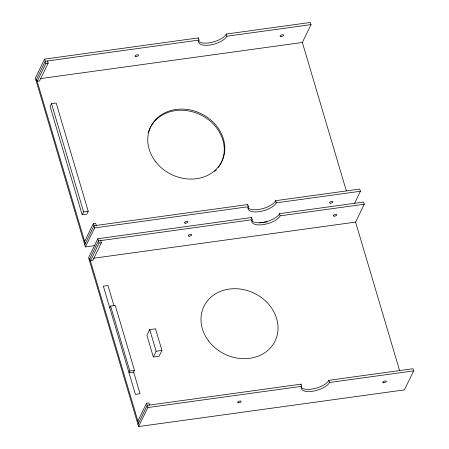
<?xml version="1.0" encoding="UTF-8"?>
<svg xmlns="http://www.w3.org/2000/svg" width="449" height="449" viewBox="0 0 449 449"><rect width="100%" height="100%" fill="white"/><g stroke="black" fill="none" stroke-linecap="round" stroke-linejoin="round"><path stroke-width="0.67" d="M198.391 40.865A14.834 6.056 -16.5 0 0 212.338 42.245A14.834 6.056 -16.5 0 0 226.234 34.057L310.388 22.45L311.028 24.616L226.874 36.223A14.834 6.056 -16.5 0 1 209.588 45.057A14.834 6.056 -16.5 0 1 199.019 40.068L198.379 37.901L44.58 59.116L35.348 78.126L85.377 246.928L95.093 245.586M35.993 80.292L45.226 61.283L199.019 40.068M44.58 59.116L45.865 63.444L37.194 81.303L39.512 80.983L48.183 63.124L47.543 60.963M51.512 103.674L50.114 106.553L82.184 214.757L86.825 214.117L88.223 211.238L56.153 103.034L51.512 103.674L83.581 211.877L82.184 214.757M84.653 241.45L93.325 223.591L95.648 223.271L96.288 225.432M84.738 244.767L93.97 225.752L247.764 204.536L248.404 206.703A14.834 6.056 -16.5 0 0 258.978 211.692A14.834 6.056 -16.5 0 0 276.264 202.858L360.412 191.252L359.772 189.085L275.619 200.697A14.834 6.056 -16.5 0 1 261.722 208.88A14.834 6.056 -16.5 0 1 247.781 207.5M85.377 246.928L94.61 227.918L93.325 223.591M251.625 220.481A14.834 6.056 -16.5 0 0 265.572 221.862A14.834 6.056 -16.5 0 0 279.469 213.679L363.623 202.072L364.262 204.233L280.109 215.846A14.834 6.056 -16.5 0 1 262.828 224.68A14.834 6.056 -16.5 0 1 252.254 219.684L251.614 217.524L97.815 238.739L88.588 257.748L138.612 426.55L404.42 389.884L413.652 370.874L413.007 368.708L328.859 380.314A14.834 6.056 -16.5 0 1 314.957 388.503A14.834 6.056 -16.5 0 1 301.015 387.122M89.228 259.915L98.46 240.9L252.254 219.684M97.815 238.739L99.1 243.066L90.429 260.925L92.747 260.605L101.423 242.746L100.778 240.58M109.764 307.818L110.6 306.089L115.241 305.449L134.487 370.369L133.645 372.098L140.06 393.739L135.418 394.379L103.349 286.176L107.99 285.536L114.018 305.864M149.713 329.588L146.918 335.352L153.334 356.994L159.137 356.192L161.932 350.433L155.522 328.791L149.713 329.588L156.129 351.23L153.334 356.994M110.6 306.089L129.84 371.009L129.003 372.737L133.645 372.098M346.325 190.836L302.357 42.475L311.028 24.616M137.888 421.072L146.559 403.213L148.883 402.888L149.523 405.054M137.972 424.384L147.205 405.374L300.998 384.159L301.638 386.325A14.834 6.056 -16.5 0 0 312.212 391.315A14.834 6.056 -16.5 0 0 329.499 382.481L413.652 370.874M138.612 426.55L147.844 407.54L146.559 403.213M354.457 203.515L360.412 191.252M399.559 370.453L355.591 222.092L364.262 204.233M45.865 63.444L48.183 63.124M40.258 78.631L302.357 42.475M83.581 211.877L88.223 211.238M94.61 227.918L248.404 206.703M99.1 243.066L101.423 242.746M259.573 222.9L267.211 221.845M93.493 258.248L355.591 222.092M156.129 351.23L161.932 350.433M129.84 371.009L134.487 370.369M147.844 407.54L301.638 386.325M226.234 34.057L226.874 36.223M275.619 200.697L276.264 202.858M279.469 213.679L280.109 215.846M328.859 380.314L329.499 382.481M36.549 79.142L85.299 243.611M89.789 258.759L138.533 423.233M300.751 384.771A14.834 6.056 -16.5 0 1 300.998 384.159M251.367 218.135A14.834 6.056 -16.5 0 1 251.614 217.524M247.517 205.154A14.834 6.056 -16.5 0 1 247.764 204.536M148.372 132.545A39.563 33.838 25.9 0 1 201.012 115.045A39.563 33.838 25.9 0 1 218.214 167.522M216.317 169.761A39.563 33.838 25.9 0 1 214.639 171.411M198.132 38.513A14.834 6.056 -16.5 0 1 198.379 37.901M238.559 402.792A1.852 0.758 -16.5 0 0 241.175 401.428A1.852 0.758 -16.5 0 0 238.425 401.473A1.852 0.758 -16.5 0 0 238.559 402.792M383.648 382.778A1.852 0.758 -16.5 0 0 386.269 381.414A1.852 0.758 -16.5 0 0 383.519 381.454A1.852 0.758 -16.5 0 0 383.648 382.778M189.169 236.157A1.852 0.758 -16.5 0 0 191.79 234.793A1.852 0.758 -16.5 0 0 189.04 234.833A1.852 0.758 -16.5 0 0 189.169 236.157M334.264 216.143A1.852 0.758 -16.5 0 0 336.879 214.779A1.852 0.758 -16.5 0 0 334.129 214.818A1.852 0.758 -16.5 0 0 334.264 216.143M208.555 340.948A39.563 33.838 25.9 0 0 274.867 341.464A39.563 33.838 25.9 0 0 235.124 288.701A39.563 33.838 25.9 0 0 208.555 340.948M185.325 223.175A1.852 0.758 -16.5 0 0 187.94 221.806A1.852 0.758 -16.5 0 0 185.19 221.851A1.852 0.758 -16.5 0 0 185.325 223.175M330.413 203.161A1.852 0.758 -16.5 0 0 333.029 201.792A1.852 0.758 -16.5 0 0 330.284 201.837A1.852 0.758 -16.5 0 0 330.413 203.161M155.253 161.236A39.563 33.838 25.9 0 0 221.587 161.932A39.563 33.838 25.9 0 0 182.002 109.085A39.563 33.838 25.9 0 0 155.253 161.236M135.935 56.535A1.852 0.758 -16.5 0 0 138.556 55.171A1.852 0.758 -16.5 0 0 135.806 55.21A1.852 0.758 -16.5 0 0 135.935 56.535M281.029 36.521A1.852 0.758 -16.5 0 0 283.645 35.157A1.852 0.758 -16.5 0 0 280.894 35.196A1.852 0.758 -16.5 0 0 281.029 36.521"/></g></svg>
